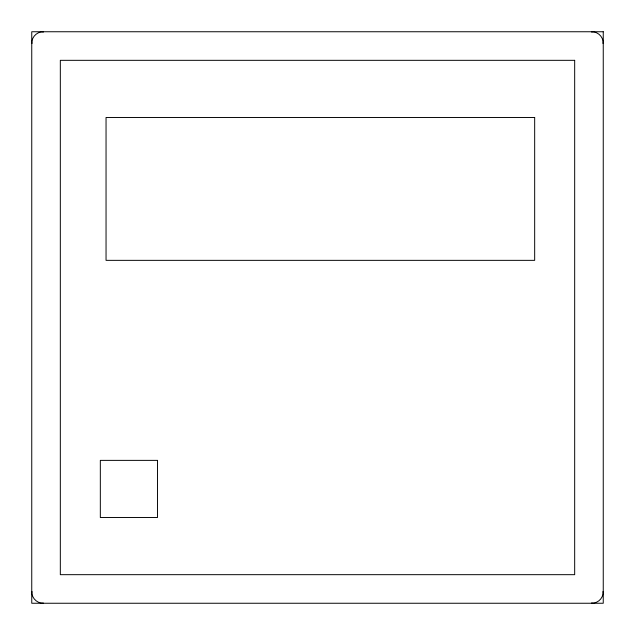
<?xml version="1.0" encoding="UTF-8"?>
<svg xmlns="http://www.w3.org/2000/svg" width="635" height="635" viewBox="0 0 635 635"><rect width="100%" height="100%" fill="white"/><g stroke="black" fill="none" stroke-linecap="round" stroke-linejoin="round"><path stroke-width="0.95" d="M32.194 43.18L31.75 43.18A11.43 11.43 0 0 1 43.18 31.75L43.18 32.194M602.806 43.18L603.25 43.18A11.43 11.43 0 0 0 591.82 31.75L591.82 32.194M32.194 591.82L31.75 591.82A11.43 11.43 0 0 0 43.18 603.25L43.18 602.964M602.806 591.82L603.25 591.82A11.43 11.43 0 0 1 591.82 603.25L591.82 602.806M603.25 31.75L31.75 31.75L31.75 603.25L603.25 603.25L603.25 31.75M574.675 60.325L60.325 60.325L60.325 574.675L574.675 574.675L574.675 60.325M534.67 117.475L106.045 117.475L106.045 260.35L534.67 260.35L534.67 117.475M157.48 460.375L100.33 460.375L100.33 517.525L157.48 517.525L157.48 460.375"/></g></svg>
